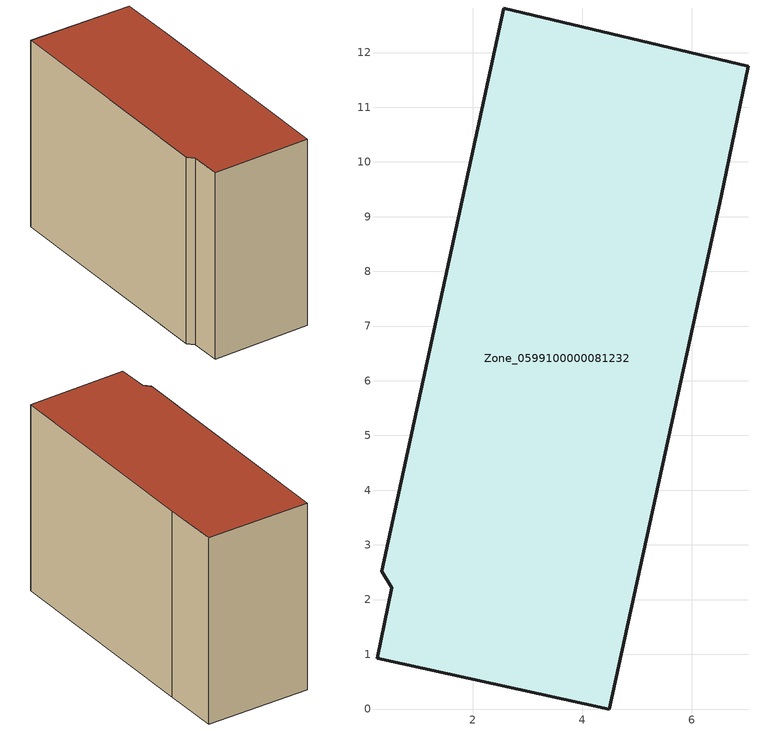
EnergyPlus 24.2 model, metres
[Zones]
Zone_0599100000081232
 floor ground (C_G): 0.52,2.21 0.34,2.52 2.57,12.81 7.04,11.75 6.54,9.38 4.5,0 0.25,0.93 z0
 wall outside (C_F): 6.54,9.38 7.04,11.75 2.57,12.81 0.34,2.52 0.52,2.21 0.25,0.93 4.5,0 6.54,9.38 z0:8.47
 roof outside (C_R): 0.34,2.52 0.52,2.21 0.25,0.93 4.5,0 6.54,9.38 7.04,11.75 2.57,12.81 z8.47
[BUILDING]
Pand.0599100000081232: North Axis=0; Terrain=City; Loads Convergence Tolerance Value=0.04; Temperature Convergence Tolerance Value=0.4; Solar Distribution=FullExterior; Maximum Number of Warmup Days=25; Minimum Number of Warmup Days=1
[Site:Location]
Rotterdam.The.Hague.AP_ZH_NLD Design_Conditions: Latitude=51.96; Longitude=4.45; Time Zone=1; Elevation=-4.5
[SITE:GROUNDTEMPERATURE:BUILDINGSURFACE]
18, 18, 18, 18, 18, 18, 18, 18, 18, 18, 18, 18
[MATERIAL] Thermal Absorptance=0.9; Solar Absorptance=0.7; Visible Absorptance=0.7
Name | Roughness | Thickness | Conductivity | Density | Specific Heat
G.TC.1975-1991 | MediumSmooth | 0.15 | 0.288461 | 540 | 1210
F.TC.1975-1991 | Rough | 0.3 | 0.230769 | 1920 | 840
R.TC.1975-1991 | MediumRough | 0.2 | 0.153846 | 1500 | 1000
[CONSTRUCTION]
C_G: G.TC.1975-1991
C_F: F.TC.1975-1991
C_R: R.TC.1975-1991
[ZONE]
Zone_0599100000081232: Type=1; Multiplier=1; Ceiling Height=Autocalculate; Volume=Autocalculate; Floor Area=autocalculate; Part of Total Floor Area=Yes
[ZONEINFILTRATION:DESIGNFLOWRATE]
Infil_Zone_0599100000081232: Zone or ZoneList or Space or SpaceList=Zone_0599100000081232; Schedule=AlwaysOn; Design Flow Rate Calculation Method=Flow/Area; Flow Rate per Floor Area=0.003; Constant Term Coefficient=1; Temperature Term Coefficient=0; Velocity Term Coefficient=0; Velocity Squared Term Coefficient=0
[HVACTEMPLATE:ZONE:IDEALLOADSAIRSYSTEM]
Zone_0599100000081232: Maximum Heating Supply Air Temperature=50; Minimum Cooling Supply Air Temperature=13; Maximum Heating Supply Air Humidity Ratio=0.0156; Minimum Cooling Supply Air Humidity Ratio=0.0077; Heating Limit=NoLimit; Cooling Limit=NoLimit; Dehumidification Control Type=ConstantSensibleHeatRatio; Cooling Sensible Heat Ratio=0.7; Dehumidification Setpoint=60; Humidification Control Type=None; Humidification Setpoint=30; Outdoor Air Method=None; Outdoor Air Flow Rate per Person=0.00944; Outdoor Air Flow Rate per Zone Floor Area=0; Outdoor Air Flow Rate per Zone=0; Demand Controlled Ventilation Type=None; Outdoor Air Economizer Type=NoEconomizer; Heat Recovery Type=None; Sensible Heat Recovery Effectiveness=0.7; Latent Heat Recovery Effectiveness=0.65
[ZONECONTROL:THERMOSTAT]
ThermostatControl_Zone_0599100000081232: Zone or ZoneList=Zone_0599100000081232; Control Type Schedule=DualSetpointControlType; Control 1=Thermostat_Zone_0599100000081232; Temperature Difference Between Cutout And Setpoint=0
[THERMOSTATSETPOINT:DUALSETPOINT]
Thermostat_Zone_0599100000081232: Heating Setpoint Temperature Schedule=HeatingSetpoint_Zone_0599100000081232; Cooling Setpoint Temperature Schedule=CoolingSetpoint_Zone_0599100000081232
[SCHEDULE:COMPACT]
HeatingSetpoint_Zone_0599100000081232: Through: 12/31, For: AllDays, Until: 24:00, 21
CoolingSetpoint_Zone_0599100000081232: Through: 12/31, For: AllDays, Until: 24:00, 24
DualSetpointControlType: Through: 12/31, For: AllDays, Until: 24:00, 4
AlwaysOn: Through: 12/31, For: AllDays, Until: 24:00, 1
